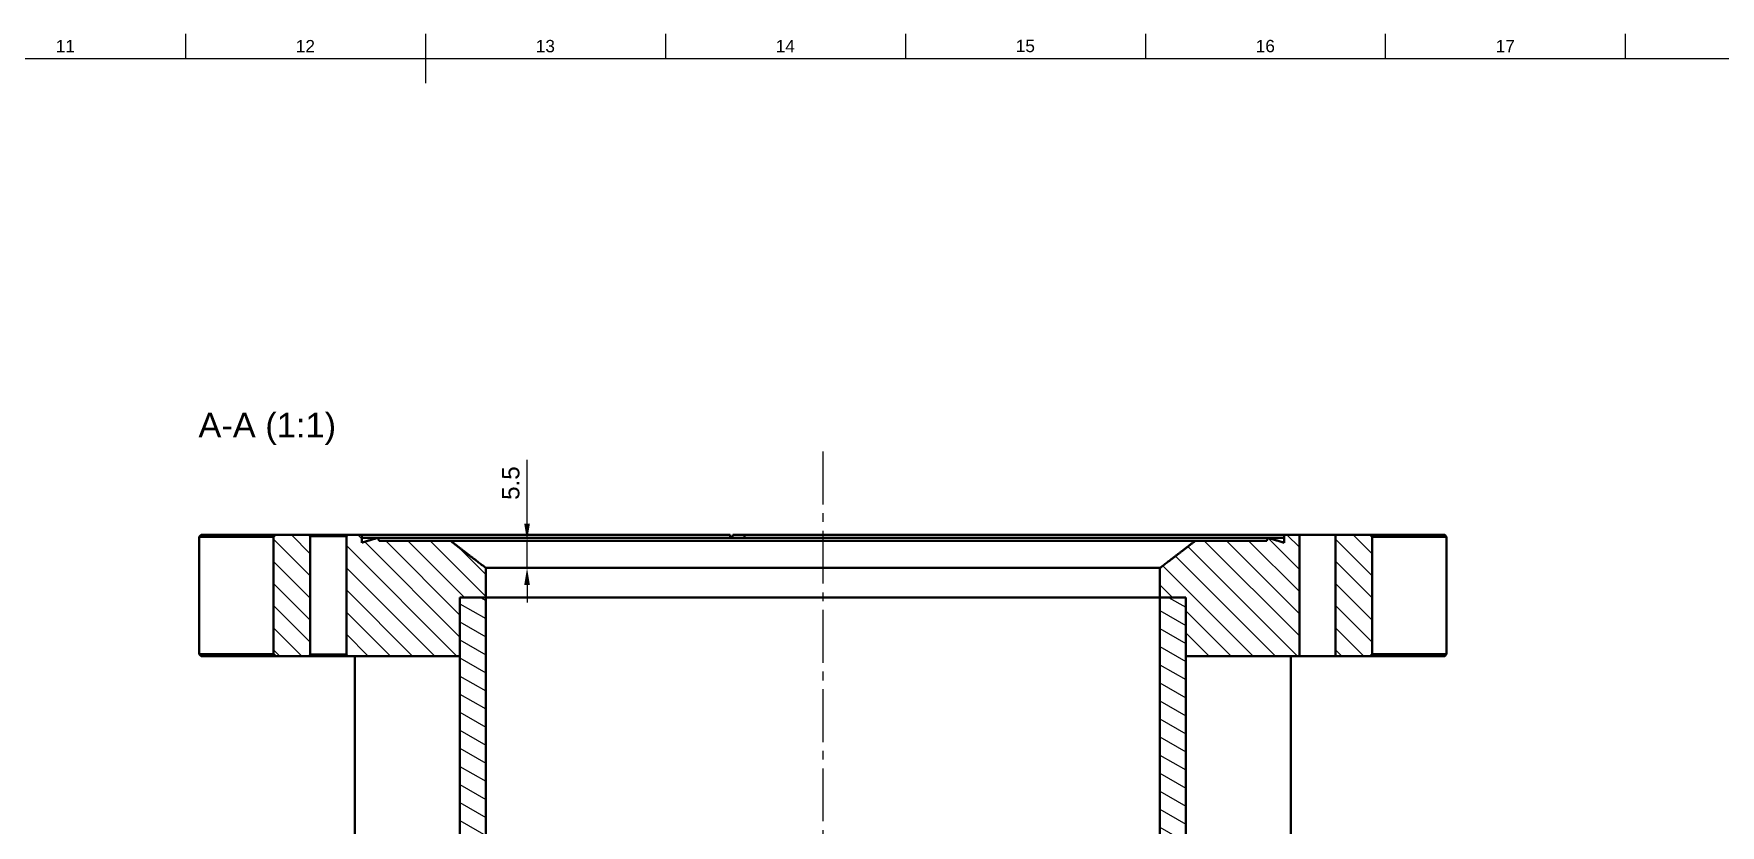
# Model space of a CAD drawing. Header units: millimetres. Extents: x -6 to 1189, y -14 to 841.
# Drawn here: x 520 to 862.3, y 675.4 to 836 of the extents above; entities that cross this region are included whole.
import ezdxf
from ezdxf.enums import TextEntityAlignment as Align

# ---------------------------------------------------------------- set-up
doc = ezdxf.new("R2010")
doc.units = ezdxf.units.MM
doc.header["$LTSCALE"] = 0.75
doc.linetypes.add('CENTER2', pattern=[28.575, 19.05, -3.175, 3.175, -3.175])
for name, color, linetype, lineweight in [('Border', 7, 'Continuous', 25), ('FD_Dimensions', 7, 'Continuous', 25), ('Hatching', 7, 'Continuous', 25), ('Smart Centers', 7, 'CENTER2', 25), ('View Labels', 7, 'Continuous', 25), ('Visible', 7, 'Continuous', 50)]:
    doc.layers.add(name, color=color, linetype=linetype, lineweight=lineweight)
doc.styles.add('FusionTitle', font='')
doc.styles.get("Standard").update_dxf_attribs({"font": 'arial.ttf'})
doc.styles.get('FusionTitle').set_extended_font_data('Arial Unicode MS')
doc.dimstyles.new('Dim-ISO-25', dxfattribs={"dimtxt": 3.5, "dimasz": 3.5, "dimexe": 2, "dimexo": 2, "dimgap": 1.5, "dimtad": 1, "dimzin": 12, "dimdsep": 46, "dimtxsty": 'Standard', "dimcen": 0, "dimazin": 3, "dimtp": 0.1, "dimtm": 0.1, "dimtfac": 0.714, "dimtmove": 0, "dimatfit": 3, "dimfxl": 1, "dimtzin": 12, "dimarcsym": 0})

# ---------------------------------------------------------------- blocks, each defined once
blk = doc.blocks.new('ISO_A0_SHEET')
at = {"layer": 'Border'}
for p, q in [((550.791667, 836), (550.791667, 831)), ((599.5, 836), (599.5, 826)), ((648.208333, 836), (648.208333, 831)), ((696.916666, 836), (696.916666, 831)), ((745.624999, 836), (745.624999, 831)), ((794.333332, 836), (794.333332, 831)), ((843.041665, 836), (843.041665, 831)), ((20, 831), (1179, 831))]:
    blk.add_line(p, q, dxfattribs=at)
at = {"layer": 'Border', "style": 'FusionTitle'}
for s, p in [('11', (526.4375, 833.5)), ('12', (575.145833, 833.5)), ('13', (623.854167, 833.5)), ('14', (672.5625, 833.5)), ('15', (721.270833, 833.5)), ('16', (769.979166, 833.5)), ('17', (818.687499, 833.5))]:
    blk.add_text(s, height=2.5, dxfattribs=at).set_placement(p, align=Align.MIDDLE)
blk = doc.blocks.new('*U17')
at = {"layer": 'Smart Centers', "color": 0, "ltscale": 0.75, "transparency": 16777216}
blk.add_line((0, 88.349672), (0, -275.591216), dxfattribs=at)
blk = doc.blocks.new('*D75')
at = {"layer": 'Defpoints', "color": 0, "transparency": 16777216}
for p in [(604.603004, 733.128973), (620.137508, 733.128973), (611.764599, 727.628973)]:
    blk.add_point(p, dxfattribs=at)
at = {"layer": 'FD_Dimensions', "lineweight": -2, "transparency": 16777216}
for p, q in [((620.137508, 736.628973), (620.137508, 749.527335)), ((606.603004, 733.128973), (622.137508, 733.128973)), ((620.137508, 727.628973), (620.137508, 733.128973)), ((613.764599, 727.628973), (622.137508, 727.628973)), ((620.137508, 724.128973), (620.137508, 720.628973))]:
    blk.add_line(p, q, dxfattribs=at)
at = {"layer": 'FD_Dimensions', "transparency": 16777216}
for points in [[(619.554174, 736.628973), (620.720841, 736.628973), (620.137508, 733.128973)], [(619.554174, 724.128973), (620.720841, 724.128973), (620.137508, 727.628973)]]:
    blk.add_solid(points, dxfattribs=at)
at = {"layer": 'FD_Dimensions', "color": 0, "transparency": 16777216, "insert": (616.857665, 744.828154), "char_height": 3.5, "attachment_point": 5, "rotation": 90}
blk.add_mtext('5.5', dxfattribs=at)

msp = doc.modelspace()

# ---------------------------------------------------------------- hatches: boundary and pattern name
at = {"layer": 'Hatching'}
h = msp.add_hatch(dxfattribs=at)
h.set_pattern_fill('ANSI31', color=256, angle=90, style=0)
edge = h.paths.add_edge_path(flags=0)
edge.add_spline(control_points=[(575.804, 709.729), (575.98, 709.886), (576.144, 710.029)], knot_values=[0, 0, 0, 0.0453593, 0.0453593, 0.0453593], weights=[1, 1.0007655, 1], degree=2, periodic=0)
edge.add_line((576.144, 710.029), (576.144, 734.029))
edge.add_spline(control_points=[(576.144, 734.029), (575.98, 734.172), (575.804, 734.329)], knot_values=[0, 0, 0, 0.0453593, 0.0453593, 0.0453593], weights=[1, 1.0007655, 1], degree=2, periodic=0)
edge.add_line((575.804, 734.329), (569.158, 734.329))
edge.add_spline(control_points=[(569.158, 734.329), (568.931, 734.129), (568.703, 733.929)], knot_values=[0, 0, 0, 0.0605424, 0.0605424, 0.0605424], weights=[1, 1.0000016, 1], degree=2, periodic=0)
edge.add_line((568.703, 733.929), (568.703, 710.129))
edge.add_spline(control_points=[(568.703, 710.129), (568.931, 709.929), (569.158, 709.729)], knot_values=[0, 0, 0, 0.0605424, 0.0605424, 0.0605424], weights=[1, 1.0000016, 1], degree=2, periodic=0)
edge.add_line((569.158, 709.729), (575.804, 709.729))
edge = h.paths.add_edge_path(flags=0)
edge.add_spline(control_points=[(583.476, 710.029), (583.64, 709.886), (583.816, 709.729)], knot_values=[0, 0, 0, 0.0453593, 0.0453593, 0.0453593], weights=[1, 1.0007655, 1], degree=2, periodic=0)
edge.add_line((583.816, 709.729), (606.528, 709.729))
edge.add_line((606.528, 709.729), (606.528, 721.629))
edge.add_line((606.528, 721.629), (611.765, 721.629))
edge.add_line((611.765, 721.629), (611.765, 727.629))
edge.add_spline(control_points=[(611.765, 727.629), (608.289, 730.242), (604.603, 733.129)], knot_values=[0, 0, 0, 0.9029973, 0.9029973, 0.9029973], weights=[1, 1.0007302, 1], degree=2, periodic=0)
edge.add_line((604.603, 733.129), (590.104, 733.129))
edge.add_spline(control_points=[(590.104, 733.129), (589.973, 733.429), (589.842, 733.729)], knot_values=[0, 0, 0, 0.0654819, 0.0654819, 0.0654819], weights=[1, 1.0000007, 1], degree=2, periodic=0)
edge.add_spline(control_points=[(589.842, 733.729), (588.235, 733.242), (586.588, 732.737)], knot_values=[0, 0, 0, 0.3401624, 0.3401624, 0.3401624], weights=[1, 1.0001099, 1.0000003], degree=2, periodic=0)
edge.add_line((586.588, 732.737), (586.588, 734.329))
edge.add_line((586.588, 734.329), (583.816, 734.329))
edge.add_spline(control_points=[(583.816, 734.329), (583.64, 734.172), (583.476, 734.029)], knot_values=[0, 0, 0, 0.0453593, 0.0453593, 0.0453593], weights=[1, 1.0007655, 1], degree=2, periodic=0)
edge.add_line((583.476, 734.029), (583.476, 710.029))
edge = h.paths.add_edge_path(flags=0)
edge.add_line((784.22, 734.329), (784.22, 709.729))
edge.add_line((784.22, 709.729), (791.207, 709.729))
edge.add_spline(control_points=[(791.207, 709.729), (791.434, 709.929), (791.661, 710.129)], knot_values=[0, 0, 0, 0.0605424, 0.0605424, 0.0605424], weights=[1, 1.0000016, 1], degree=2, periodic=0)
edge.add_line((791.661, 710.129), (791.661, 733.929))
edge.add_spline(control_points=[(791.661, 733.929), (791.434, 734.129), (791.207, 734.329)], knot_values=[0, 0, 0, 0.0605424, 0.0605424, 0.0605424], weights=[1, 1.0000016, 1], degree=2, periodic=0)
edge.add_line((791.207, 734.329), (784.22, 734.329))
edge = h.paths.add_edge_path(flags=0)
edge.add_line((776.889, 709.729), (776.889, 734.329))
edge.add_line((776.889, 734.329), (773.777, 734.329))
edge.add_line((773.777, 734.329), (773.777, 732.737))
edge.add_spline(control_points=[(773.777, 732.737), (772.13, 733.242), (770.523, 733.729)], knot_values=[0.0004833, 0.0004833, 0.0004833, 0.3406457, 0.3406457, 0.3406457], weights=[1.0000003, 1.0001099, 1], degree=2, periodic=0)
edge.add_spline(control_points=[(770.523, 733.729), (770.392, 733.429), (770.261, 733.129)], knot_values=[0, 0, 0, 0.0654819, 0.0654819, 0.0654819], weights=[1, 1.0000007, 1], degree=2, periodic=0)
edge.add_line((770.261, 733.129), (755.762, 733.129))
edge.add_spline(control_points=[(755.762, 733.129), (752.076, 730.242), (748.6, 727.629)], knot_values=[0, 0, 0, 0.9029973, 0.9029973, 0.9029973], weights=[1, 1.0007302, 1], degree=2, periodic=0)
edge.add_line((748.6, 727.629), (748.6, 721.629))
edge.add_line((748.6, 721.629), (753.837, 721.629))
edge.add_line((753.837, 721.629), (753.837, 709.729))
edge.add_line((753.837, 709.729), (776.889, 709.729))
h = msp.add_hatch(dxfattribs=at)
h.set_pattern_fill('ANSI31', color=256, angle=105, style=0)
edge = h.paths.add_edge_path(flags=0)
edge.add_line((594.846, 471.008), (600.678, 475.564))
edge.add_line((600.678, 475.564), (613.651, 485.7))
edge.add_ellipse((680.182, 564.329), major_axis=(-66.531, -78.629), ratio=1, start_angle=360, end_angle=369.2676)
edge.add_line((627.182, 476.011), (627.182, 483.089))
edge.add_ellipse((680.182, 564.329), major_axis=(-53, -81.24), ratio=1, start_angle=352.41574, end_angle=360, ccw=False)
edge.add_line((616.924, 490.794), (593.615, 472.584))
edge.add_line((593.615, 472.584), (594.846, 471.008))
edge = h.paths.add_edge_path(flags=0)
edge.add_line((746.714, 485.7), (759.687, 475.564))
edge.add_line((759.687, 475.564), (765.518, 471.008))
edge.add_line((765.518, 471.008), (766.75, 472.584))
edge.add_line((766.75, 472.584), (743.441, 490.794))
edge.add_ellipse((680.182, 564.329), major_axis=(63.259, -73.535), ratio=1, start_angle=-7.58426, end_angle=0, ccw=False)
edge.add_line((733.182, 483.089), (733.182, 476.011))
edge.add_ellipse((680.182, 564.329), major_axis=(53, -88.318), ratio=1, start_angle=0, end_angle=9.2676)
edge = h.paths.add_edge_path(flags=0)
edge.add_line((539.682, 531.833), (547.682, 531.833))
edge.add_line((547.682, 531.833), (582.443, 531.833))
edge.add_ellipse((680.182, 564.329), major_axis=(-97.739, -32.496), ratio=1, start_angle=360, end_angle=367.84505)
edge.add_line((587.793, 518.796), (574.82, 508.66))
edge.add_line((574.82, 508.66), (568.989, 504.104))
edge.add_line((568.989, 504.104), (570.22, 502.528))
edge.add_line((570.22, 502.528), (593.529, 520.739))
edge.add_ellipse((680.182, 564.329), major_axis=(-86.654, -43.59), ratio=1, start_angle=351.55866, end_angle=360, ccw=False)
edge.add_line((588.068, 533.932), (539.682, 533.932))
edge.add_line((539.682, 533.932), (539.682, 531.833))
edge = h.paths.add_edge_path(flags=0)
edge.add_line((777.922, 531.833), (812.682, 531.833))
edge.add_line((812.682, 531.833), (820.682, 531.833))
edge.add_line((820.682, 531.833), (820.682, 533.932))
edge.add_line((820.682, 533.932), (772.296, 533.932))
edge.add_ellipse((680.182, 564.329), major_axis=(92.114, -30.397), ratio=1, start_angle=-8.44134, end_angle=0, ccw=False)
edge.add_line((766.836, 520.739), (790.145, 502.528))
edge.add_line((790.145, 502.528), (791.376, 504.104))
edge.add_line((791.376, 504.104), (785.545, 508.66))
edge.add_line((785.545, 508.66), (772.572, 518.796))
edge.add_ellipse((680.182, 564.329), major_axis=(92.389, -45.533), ratio=1, start_angle=360, end_angle=367.84505)
edge = h.paths.add_edge_path(flags=0)
edge.add_line((753.837, 636.329), (753.837, 709.729))
edge.add_line((753.837, 709.729), (753.837, 721.629))
edge.add_line((753.837, 721.629), (748.6, 721.629))
edge.add_line((748.6, 721.629), (748.6, 633.089))
edge.add_ellipse((680.182, 564.329), major_axis=(68.418, 68.76), ratio=1, start_angle=-26.88037, end_angle=0, ccw=False)
edge.add_line((772.296, 594.726), (820.682, 594.726))
edge.add_line((820.682, 594.726), (820.682, 596.825))
edge.add_line((820.682, 596.825), (812.682, 596.825))
edge.add_line((812.682, 596.825), (777.922, 596.825))
edge.add_ellipse((680.182, 564.329), major_axis=(97.739, 32.496), ratio=1, start_angle=360, end_angle=385.95836)
edge = h.paths.add_edge_path(flags=0)
edge.add_line((606.528, 721.629), (606.528, 709.729))
edge.add_line((606.528, 709.729), (606.528, 636.329))
edge.add_ellipse((680.182, 564.329), major_axis=(-73.655, 72), ratio=1, start_angle=360, end_angle=385.95836)
edge.add_line((582.443, 596.825), (547.682, 596.825))
edge.add_line((547.682, 596.825), (539.682, 596.825))
edge.add_line((539.682, 596.825), (539.682, 594.726))
edge.add_line((539.682, 594.726), (588.068, 594.726))
edge.add_ellipse((680.182, 564.329), major_axis=(-92.114, 30.397), ratio=1, start_angle=-26.88037, end_angle=0, ccw=False)
edge.add_line((611.765, 633.089), (611.765, 721.629))
edge.add_line((611.765, 721.629), (606.528, 721.629))

# ---------------------------------------------------------------- linework, layer by layer
at = {"layer": 'Visible', "extrusion": (0, 1, 2e-16)}
for p, q in [((553.982, 734.329), (553.582, 733.929)), ((553.582, 733.929), (553.582, 710.129)), ((553.582, 733.929), (568.703, 733.929)), ((569.158, 734.329), (553.982, 734.329)), ((568.703, 733.929), (568.703, 710.129)), ((575.804, 734.329), (569.158, 734.329)), ((575.804, 734.329), (583.816, 734.329)), ((576.144, 710.029), (576.144, 734.029)), ((583.476, 734.029), (576.144, 734.029)), ((583.476, 734.029), (583.476, 710.029)), ((586.588, 734.329), (583.816, 734.329)), ((586.588, 732.737), (586.588, 734.329)), ((586.588, 734.329), (661.348, 734.329)), ((586.588, 733.729), (589.842, 733.729)), ((589.842, 733.729), (770.523, 733.729)), ((604.603, 733.129), (590.104, 733.129)), ((755.762, 733.129), (604.603, 733.129)), ((661.348, 733.729), (661.348, 734.329)), ((661.923, 734.329), (661.861, 733.929)), ((661.861, 733.729), (661.861, 733.929)), ((664.222, 734.329), (661.923, 734.329)), ((664.237, 734.329), (664.222, 734.329)), ((664.237, 734.329), (664.237, 733.729)), ((664.237, 734.329), (773.777, 734.329)), ((770.261, 733.129), (755.762, 733.129)), ((770.523, 733.729), (773.777, 733.729)), ((773.777, 734.329), (773.777, 732.737)), ((776.889, 734.329), (773.777, 734.329)), ((776.889, 709.729), (776.889, 734.329)), ((776.889, 734.329), (784.22, 734.329)), ((791.207, 734.329), (784.22, 734.329)), ((784.22, 734.329), (784.22, 709.729)), ((806.382, 734.329), (791.207, 734.329)), ((791.661, 710.129), (791.661, 733.929)), ((791.661, 733.929), (806.782, 733.929)), ((806.382, 734.329), (806.782, 733.929)), ((806.782, 733.929), (806.782, 710.129)), ((611.765, 721.629), (611.765, 727.629)), ((611.765, 727.629), (748.6, 727.629)), ((748.6, 727.629), (748.6, 721.629)), ((606.528, 721.629), (611.765, 721.629)), ((606.528, 709.729), (606.528, 721.629)), ((611.765, 721.629), (606.528, 721.629)), ((606.528, 721.629), (606.528, 636.329)), ((748.6, 721.629), (611.765, 721.629)), ((611.765, 721.629), (748.6, 721.629)), ((611.765, 633.089), (611.765, 721.629)), ((748.6, 721.629), (753.837, 721.629)), ((748.6, 721.629), (748.6, 633.089)), ((753.837, 721.629), (748.6, 721.629)), ((753.837, 721.629), (753.837, 709.729)), ((753.837, 636.329), (753.837, 721.629)), ((553.982, 709.729), (553.582, 710.129)), ((568.703, 710.129), (553.582, 710.129)), ((553.982, 709.729), (569.158, 709.729)), ((569.158, 709.729), (575.804, 709.729)), ((583.816, 709.729), (575.804, 709.729)), ((576.144, 710.029), (583.476, 710.029)), ((583.816, 709.729), (606.528, 709.729)), ((585.182, 709.729), (585.182, 604.128)), ((753.837, 709.729), (776.889, 709.729)), ((775.182, 709.729), (775.182, 604.128)), ((776.889, 709.729), (784.22, 709.729)), ((784.22, 709.729), (791.207, 709.729)), ((791.207, 709.729), (806.382, 709.729)), ((806.782, 710.129), (791.661, 710.129)), ((806.382, 709.729), (806.782, 710.129))]:
    msp.add_line(p, q, dxfattribs=at)
at = {"layer": 'Visible'}
for points, weights in [([(569.158, 734.329), (568.931, 734.129), (568.703, 733.929)], [1, 1.00000161662, 1]), ([(576.144, 734.029), (575.98, 734.172), (575.804, 734.329)], [1, 1.00076547869, 1]), ([(583.816, 734.329), (583.64, 734.172), (583.476, 734.029)], [1, 1.00076547869, 1]), ([(589.842, 733.729), (588.235, 733.242), (586.588, 732.737)], [1, 1.00010991672, 1.0000003119]), ([(590.104, 733.129), (589.973, 733.429), (589.842, 733.729)], [1, 1.00000073032, 1]), ([(611.765, 727.629), (608.289, 730.242), (604.603, 733.129)], [1, 1.00073023461, 1]), ([(755.762, 733.129), (752.076, 730.242), (748.6, 727.629)], [1, 1.00073023461, 1]), ([(770.523, 733.729), (770.392, 733.429), (770.261, 733.129)], [1, 1.00000073032, 1]), ([(773.777, 732.737), (772.13, 733.242), (770.523, 733.729)], [1.0000003119, 1.00010991672, 1]), ([(791.661, 733.929), (791.434, 734.129), (791.207, 734.329)], [1, 1.00000161662, 1]), ([(568.703, 710.129), (568.931, 709.929), (569.158, 709.729)], [1, 1.00000161648, 1]), ([(575.804, 709.729), (575.98, 709.886), (576.144, 710.029)], [1, 1.00076547873, 1]), ([(583.476, 710.029), (583.64, 709.886), (583.816, 709.729)], [1, 1.00076547873, 1]), ([(791.207, 709.729), (791.434, 709.929), (791.661, 710.129)], [1, 1.00000161648, 1])]:
    msp.add_rational_spline(points, weights, degree=2, dxfattribs=at)

# ---------------------------------------------------------------- block references
at = {"layer": 'Border'}
msp.add_blockref('ISO_A0_SHEET', (0, 0), dxfattribs=at)
at = {"layer": 'Smart Centers', "ltscale": 0.75}
msp.add_blockref('*U17', (680.182, 662.879), dxfattribs=at)

# ---------------------------------------------------------------- texts
at = {"layer": 'View Labels', "insert": (567.406, 752.579), "char_height": 5, "width": 30.21487, "attachment_point": 8}
msp.add_mtext('A-A (1:1)', dxfattribs=at)

# ---------------------------------------------------------------- dimensions: what is measured, and where the dimension line sits
at = {"layer": 'FD_Dimensions'}
dim = msp.add_linear_dim(base=(620.138, 733.129), p1=(611.765, 727.629), p2=(604.603, 733.129), angle=90, dimstyle='Dim-ISO-25', override={"dimlfac": 1, "dimclrd": 256, "dimclre": 256}, dxfattribs=at)
dim.commit()
dim.dimension.update_dxf_attribs({"geometry": '*D75', "text_midpoint": (616.858, 744.828)})

doc.saveas('drawing.dxf')
